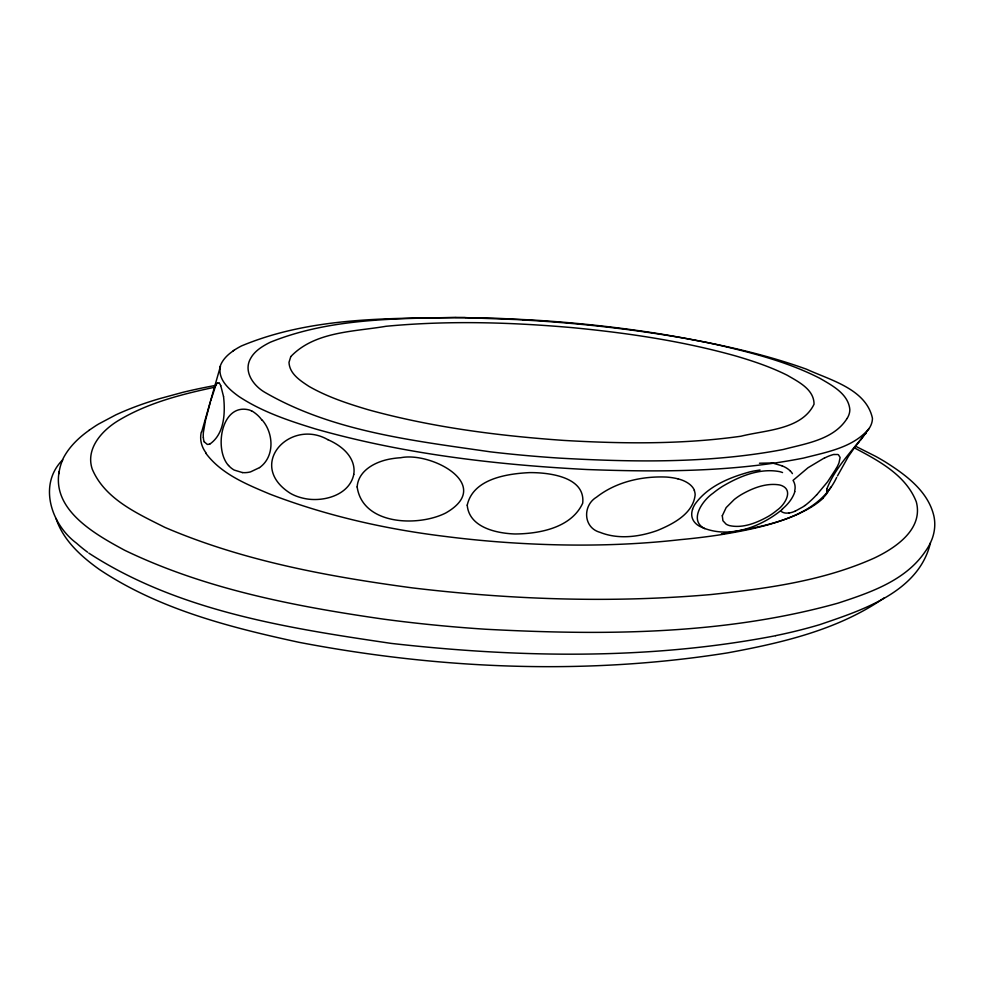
<?xml version="1.0" encoding="UTF-8"?>
<svg xmlns="http://www.w3.org/2000/svg" width="984" height="984" viewBox="0 0 984 984"><rect width="100%" height="100%" fill="white"/><g stroke="black" fill="none" stroke-linecap="round" stroke-linejoin="round"><path stroke-width="1.48" d="M87.576 552.208L83.812 549.318A257.168 145.288 -4.9 0 1 76.555 543.217C51.156 524.472 37.847 484.534 62.742 459.774A119.691 67.625 -4.9 0 0 59.692 469.011C50.049 509.368 95.116 534.275 124.636 550.253C205.656 589.305 295.138 606.402 383.551 619.145A956.682 540.499 -4.9 0 0 485.481 629.231C603.13 635.467 723.671 635.037 837.987 603.155C869.807 592.725 905.194 580.831 924.997 551.889A119.704 67.625 -4.9 0 0 930.446 542.836L931.873 539.527A122.828 69.397 -4.9 0 0 933.865 515.936C928.035 491.065 905.624 474.755 885.182 461.865A324.425 183.295 -4.9 0 0 875.834 456.453L855.514 446.195L848.368 456.49L837.482 475.912M930.446 542.836C918.81 592.257 862.205 610.105 819.684 624.668A318.754 180.084 -4.9 0 1 775.626 635.639M353.773 474.448C349.492 494.817 324.56 501.901 306.332 498.851A43.321 24.477 -4.9 0 1 290.182 493.205C245.938 464.903 290.108 417.942 327.869 439.676M58.634 474.005L59.261 471.508M794.641 491.471L795.06 488.753A40 22.595 -4.9 0 0 793.055 480.377L808.024 467.732L824.432 457.917M826.954 488.654C835.182 467.88 851.455 451.607 864.85 434.104A10.049 5.67 -4.9 0 1 865.612 433.427L865.76 433.354M208.547 407.942L220.441 366.282C217.353 379.455 229.358 389.652 238.878 396.49C262.211 411.902 289.05 420.808 315.581 428.975C403.883 454.042 495.653 464.792 587.128 469.528C659.391 472.172 732.563 472.16 803.768 458.027C826.634 452.087 853.448 447.646 869.241 428.335A49.065 27.724 -4.9 0 0 872.439 418.262C866.117 389.012 830.41 380.205 806.646 369.258C759.611 352.26 710.337 342.457 661.137 334.08A834.063 471.225 -4.9 0 0 531.803 319.984L493.501 318.127L455.973 317.537M210.416 401.767L205.545 420.143L203.43 432.111A112.348 63.468 -4.9 0 0 203.245 436.552L203.307 437.536M201.634 432.136L208.46 408.212M210.699 400.771L215.767 385.433M836.646 477.461C817.114 519.158 762.452 526.428 721.432 533.943M836.474 468.138L827.581 481.828L816.659 494.903M847.064 418.483C833.706 439.786 805.675 443.55 783.313 449.479C709.759 463.464 634.237 462.259 559.798 458.138A845.416 477.634 -4.9 0 1 490.253 451.828C413.797 440.684 333.182 431.779 265.139 392.493C253.355 385.826 242.863 371.189 250.846 358.016C254.462 351.559 260.883 347.278 267.23 343.81A72.373 40.885 -4.9 0 1 270.477 342.161C328.976 318.57 393.625 318.595 455.826 317.463M869.241 428.335L860.299 440.549M831.259 486.785L828.614 490.303A6.937 3.911 -4.9 0 1 827.704 491.102L827.212 491.237M859.462 441.533L855.686 445.986M823.067 497.916L824.137 496.785A64.378 36.371 -4.9 0 0 827.827 492.074M782.526 509.195C760.816 527.252 728.418 539.392 701.174 527.03A25.572 14.44 -4.9 0 1 697.004 524.57A29.594 16.716 -4.9 0 1 692.921 519.613A36.174 20.443 -4.9 0 1 691.826 516.01A42.484 24.01 -4.9 0 1 691.9 512.074A48.696 27.503 -4.9 0 1 692.576 509.281M259.591 467.572C274.868 456.699 273.724 433.415 262.31 420.168M884.284 597.841C838.196 629.871 781.985 642.835 727.643 652.859C585.701 675.43 439.823 669.231 298.952 642.306C229.899 627.337 158.953 609.281 99.445 569.515C81.266 556.575 63.136 540.314 56.051 518.482M89.163 430.205L95.522 425.924A150.318 84.919 -4.9 0 1 98.523 424.067L115.817 414.867A220.342 124.488 -4.9 0 1 160.404 398.434L183.122 392.259A350.156 197.833 -4.9 0 1 207.28 386.983L214.955 385.507M259.481 467.646L250.563 471.877A13.801 7.798 -4.9 0 1 242.384 472.578M233.097 350.919L234.204 350.169M217.501 382.997L218.755 382.887A3.247 1.833 -4.9 0 1 219.248 383.256M799.439 513.463C774.359 524.903 747.041 530.425 719.993 534.829A374.363 211.498 -4.9 0 1 680.497 539.638C622.183 546.255 563.266 546.452 504.767 542.344A677.865 382.973 -4.9 0 1 444.559 536.354C384.928 529.072 325.95 515.628 269.825 494.091C246.713 484.349 221.486 474.165 205.976 453.427M210.047 443.919C224.537 433.686 225.361 412.776 223.553 396.638M794.986 511.286L802.858 506.944A67.502 38.142 -4.9 0 0 804.875 505.505M209.863 443.993L208.054 444.411A2.386 1.353 -4.9 0 1 207.23 444.362L204.303 441.877M214.438 387.29C181.45 394.301 148.03 402.837 118.83 420.291C102.361 430.069 85.337 448.409 92.213 469.061C104.87 499.171 137.452 513.5 164.783 527.338C243.22 560.991 327.967 576.513 412.124 587.854C511.2 599.687 611.495 603.192 710.989 594.545C766.376 588.616 822.858 581.077 874.161 558.112C895.415 548.063 923.558 529.232 916.301 501.828C905.834 474.928 878.281 460.549 854.186 447.757M775.65 635.701C649.169 660.178 518.888 657.755 391.337 643.413C287.549 628.087 178.485 611.322 88.818 553.131M834.137 454.522L837.569 454.485A3.555 2.005 -4.9 0 1 838.442 454.78L840.115 457.462L839.02 462.751A111.573 63.038 -4.9 0 1 836.461 468.138M760.054 469.995L753.326 471.115A64.464 36.42 -4.9 0 0 749.808 471.902C729.353 477.474 707.717 486.367 695.011 504.177A56.912 32.152 -4.9 0 0 692.564 509.281M759.476 463.23L772.366 462.96L781.96 465.789M789.008 512.984L786.376 513.119A7.159 4.047 -4.9 0 1 783.215 512.504L782.452 512.172A10.43 5.892 -4.9 0 1 780.656 510.831M465.174 317.524C390.193 318.386 311.756 316.553 241.437 345.95A71.401 40.344 -4.9 0 0 234.192 350.169M465.432 317.66L523.008 319.8M242.384 472.554L234.167 470.057A34.046 19.237 -4.9 0 1 228.583 465.481M704.827 528.666C688.308 520.524 702.662 500.266 712.982 493.255A103.062 58.228 -4.9 0 1 722.354 486.465C739.255 476.428 759.586 467.818 779.611 471.631A20.529 11.599 -4.9 0 1 782.551 472.554M251.523 410.968L250.588 410.512A24.342 13.751 -4.9 0 0 249.53 410.045C221.338 402.296 213.786 449.356 228.509 465.506M220.748 385.617L223.54 396.552M781.972 465.789A31.82 17.983 -4.9 0 1 790.349 471.053M790.361 471.041A34.206 19.323 -4.9 0 1 792.415 473.624M824.629 458.04A29.286 16.543 -4.9 0 1 833.866 454.423M216 385.211A13.604 7.688 -4.9 0 1 217.366 382.973M251.744 410.845A58.942 33.296 -4.9 0 1 261.99 420.254M219.334 383.219A20.922 11.82 -4.9 0 1 220.674 385.63M826.745 491.151A10.799 6.101 -4.9 0 1 827.249 488.691M794.863 491.619A71.266 40.27 -4.9 0 1 782.231 509.097M522.959 319.96A879.487 496.883 -4.9 0 1 687.066 338.705L705.651 342.248A631.039 356.516 -4.9 0 1 719.378 345.212C753.732 353.207 788.344 362.186 819.906 378.323C832.058 385.421 848.343 393.809 849.832 409.529A44.022 24.871 -4.9 0 1 847.089 418.483M220.195 366.257A52.558 29.692 -4.9 0 1 233.171 350.956M62.546 459.725A125.165 70.713 -4.9 0 1 89.249 430.242M327.893 439.688A76.986 43.493 -4.9 0 1 336.344 444.091A76.334 43.124 -4.9 0 1 352.37 461.767A75.682 42.755 -4.9 0 1 353.785 474.386M206.345 453.317A73.911 41.759 -4.9 0 1 201.29 432.124M823.362 498.015A87.404 49.372 -4.9 0 1 799.316 513.365M865.871 433.427A3.075 1.734 -4.9 0 1 865.711 433.747M677.878 478.851A40.565 22.915 -4.9 0 0 671.383 477.584A46.199 26.101 -4.9 0 0 666.586 477.068C642.072 475.985 616.132 481.816 596.55 497.154C582.405 505.542 583.192 527.744 600.006 532.332C618.395 539.687 639.293 536.969 657.509 530.438C673.191 523.943 693.142 513.697 695.147 494.841A39.717 22.435 -4.9 0 0 694.274 490.462M677.914 478.814A33.788 19.09 -4.9 0 1 694.446 490.438M816.548 494.878A125.165 70.713 -4.9 0 1 804.986 505.555M794.937 511.249A15.855 8.954 -4.9 0 1 789.02 513.033M204.242 441.89A38.118 21.537 -4.9 0 1 203.393 437.523M357.155 486.932C362.653 525.382 418.434 526.858 445.752 512.984C494.608 485.087 431.189 451.447 400.722 457.732A45.904 25.928 -4.9 0 0 391.829 458.728C376.823 461.016 358.336 469.774 357.155 486.932M467.228 505.173C469.134 527.424 496.416 533.353 515.001 533.98C539.576 533.795 571.335 527.83 582.7 503.193C585.652 476.736 548.851 472.431 529.503 472.615C506.785 473.747 473.083 478.827 467.228 505.173M722.305 515.739L722.908 520.708L726.094 524.14A13.899 7.86 -4.9 0 0 729.808 525.677C743.215 528.445 756.893 522.787 768.406 516.342A72.644 41.045 -4.9 0 0 777.139 510.13C784.359 505.247 793.879 490.758 781.96 485.702A14.145 7.995 -4.9 0 0 779.303 484.903C765.995 482.775 752.674 488.089 741.309 494.608A72.754 41.107 -4.9 0 0 734.199 499.552L726.155 507.609L722.305 515.739M290.784 356.602L289.001 362.333C289.468 373.809 300.317 380.685 308.951 386.368C327.537 397.032 348.029 403.735 368.471 409.811C432.173 427.351 498.027 435.789 563.82 440.414C622.798 443.846 682.293 444.497 740.927 436.232C765.097 430.045 801.665 429.91 814.039 404.227C814.149 389.393 798.356 381.78 787.323 375.298C770.866 367.044 753.387 361.153 735.761 355.987C682.33 340.993 627.214 332.912 572.061 327.623C510.241 322.223 447.868 320.403 386.011 326.282C353.896 331.768 314.695 331.399 290.784 356.602"/></g></svg>
